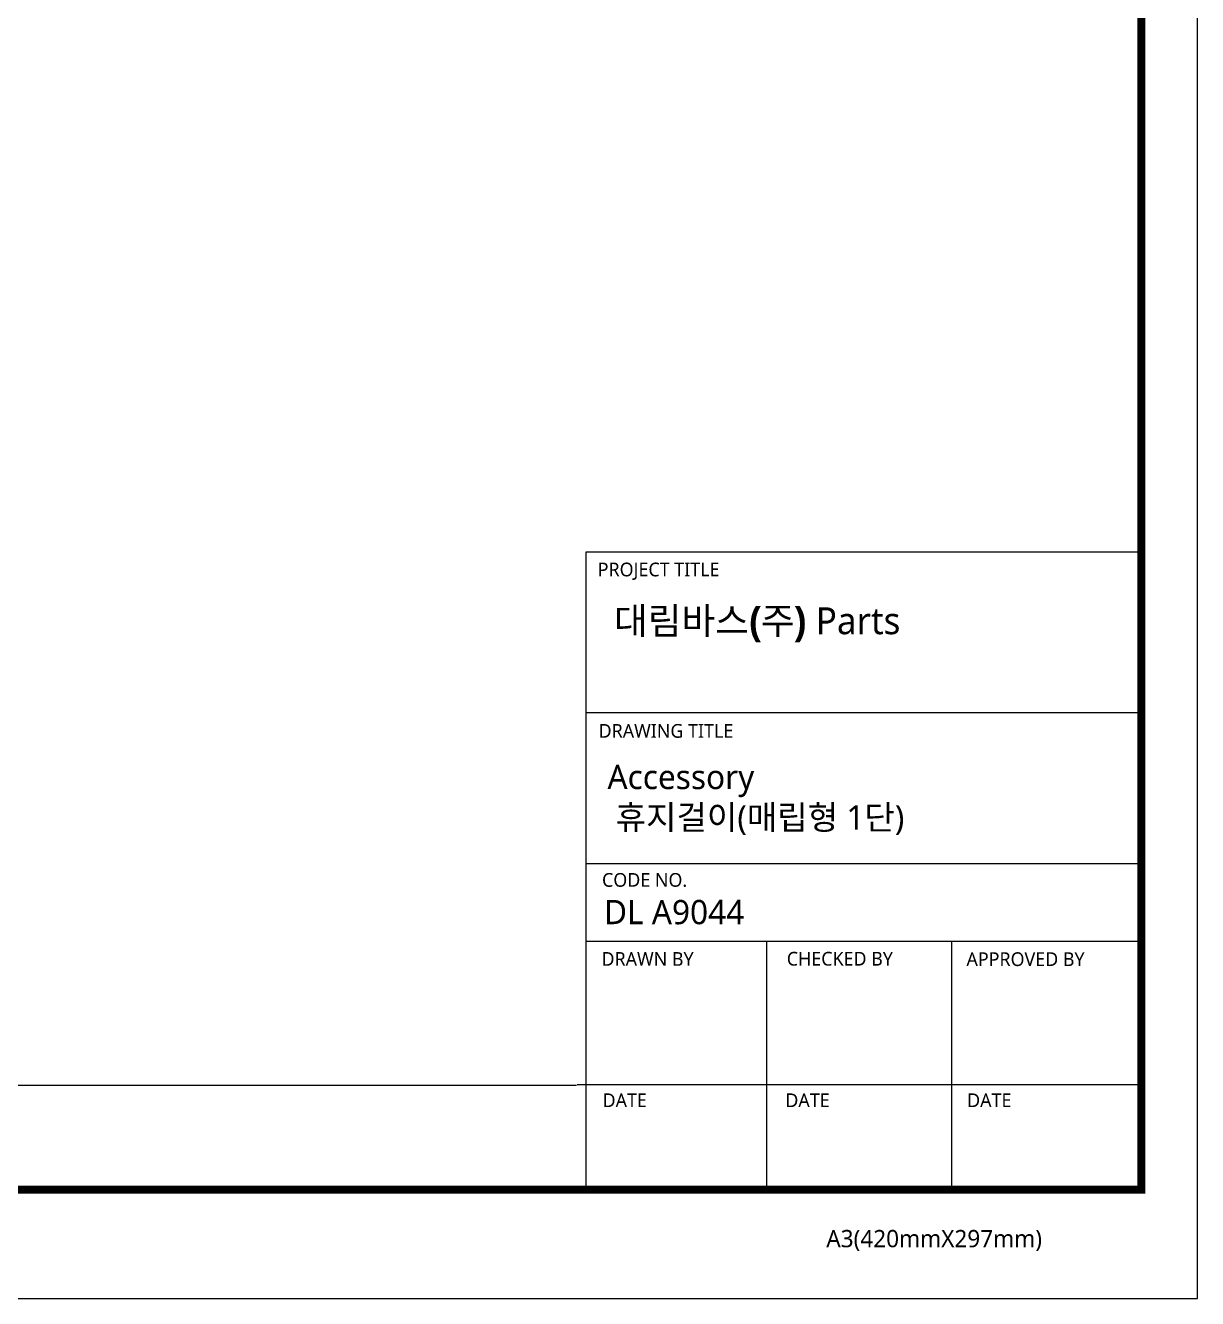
# Model space of a CAD drawing. Extents: x 16296660632 to 16296677930, y -37409619871 to -37409616275.
# Drawn here: x 16296677652.9 to 16296677929.6, y -37409616876.4 to -37409616575.9 of the extents above; entities that cross this region are included whole.
import ezdxf

# ---------------------------------------------------------------- set-up
doc = ezdxf.new("R2010")
doc.units = 0
doc.header["$LTSCALE"] = 10
doc.header["$MEASUREMENT"] = 0
doc.layers.get('0').update_dxf_attribs({"linetype": 'CONTINUOUS'})
doc.styles.add('Daelim Dimension', font='')
doc.styles.get('Daelim Dimension').set_extended_font_data('NanumGothic')

msp = doc.modelspace()

# ---------------------------------------------------------------- linework, layer by layer
at = {"color": 5, "ltscale": 40}
for p, q in [((16296677916.33573, -37409616700.262222), (16296677785.24143, -37409616700.262222)), ((16296677916.33573, -37409616738.154213), (16296677785.24143, -37409616738.154213)), ((16296677916.33573, -37409616738.154213), (16296677785.24143, -37409616738.154213)), ((16296677916.33573, -37409616773.79921), (16296677785.24143, -37409616773.79921)), ((16296677916.33573, -37409616773.79921), (16296677785.24143, -37409616773.79921)), ((16296677916.33573, -37409616792.183441), (16296677785.24143, -37409616792.183441)), ((16296677916.33573, -37409616792.183441), (16296677785.24143, -37409616792.183441)), ((16296677827.821989, -37409616792.183441), (16296677827.821989, -37409616850.706642)), ((16296677871.522011, -37409616792.183441), (16296677871.522011, -37409616850.706642)), ((16296677916.33573, -37409616825.990059), (16296677783.1693, -37409616825.990059)), ((16296677916.33573, -37409616825.990059), (16296677786.262779, -37409616825.990059)), ((16296677916.33573, -37409616850.706642), (16296677803.98756, -37409616850.706642))]:
    msp.add_line(p, q, dxfattribs=at)
at = {"color": 5, "ltscale": 0.5}
msp.add_line((16296677785.24143, -37409616700.262222), (16296677785.24143, -37409616851.499603), dxfattribs=at)
at = {"color": 5}
msp.add_line((16296677122.53558, -37409616826.083809), (16296677783.01156, -37409616826.083809), dxfattribs=at)
at = {"ltscale": 0.5}
msp.add_lwpolyline([(16296677109.345659, -37409616876.442093), (16296677929.60565, -37409616876.442093), (16296677929.60565, -37409616275.422089), (16296677109.345659, -37409616275.422089)], close=True, dxfattribs=at)
at = {"color": 5, "linetype": 'ByBlock', "lineweight": 200, "const_width": 1.89}
msp.add_lwpolyline([(16296677122.53558, -37409616850.70694), (16296677916.335581, -37409616850.70694), (16296677916.335581, -37409616289.37693), (16296677122.53558, -37409616289.37693)], close=True, dxfattribs=at)

# ---------------------------------------------------------------- texts
at = {"color": 5, "ltscale": 40, "style": 'Daelim Dimension'}
for s, height, p in [('PROJECT TITLE', 3.2369542, (16296677788.016649, -37409616705.968109)), ('DRAWING TITLE', 3.2369542, (16296677788.22419, -37409616744.065323)), ('CODE NO.', 3.2369542, (16296677789.035919, -37409616779.247017)), ('DRAWN BY', 3.2369542, (16296677788.908991, -37409616797.905609)), ('CHECKED BY', 3.2369542, (16296677832.643801, -37409616797.84819)), ('APPROVED BY', 3.2369542, (16296677875.059681, -37409616797.952744)), ('DATE', 3.2369542, (16296677789.161819, -37409616831.267868)), ('DATE', 3.2369542, (16296677832.299601, -37409616831.267868)), ('DATE', 3.2369542, (16296677875.208521, -37409616831.267868)), ('A3(420mmX297mm)', 4.08538787, (16296677841.976761, -37409616864.33474))]:
    msp.add_text(s, height=height, dxfattribs=at).set_placement(p)
at = {"attachment_point": 1, "style": 'Daelim Dimension'}
for s, insert, char_height, width in [('\\pt50.763;{\\fPretendard Variable SemiBold|b0|i0|c129|p2;\\C7;대림바스(주)} Parts', (16296677791.86685, -37409616713.278412), 6.345361, 101.98430944), (' Accessory\\P  휴지걸이(매립형 1단)', (16296677788.374901, -37409616750.46196), 5.7238272, 88.69843158), ('DL A9044', (16296677789.498301, -37409616782.358147), 5.7238272, 96.32615889)]:
    msp.add_mtext(s, dxfattribs=dict(at, insert=insert, char_height=char_height, width=width))

doc.saveas('drawing.dxf')
